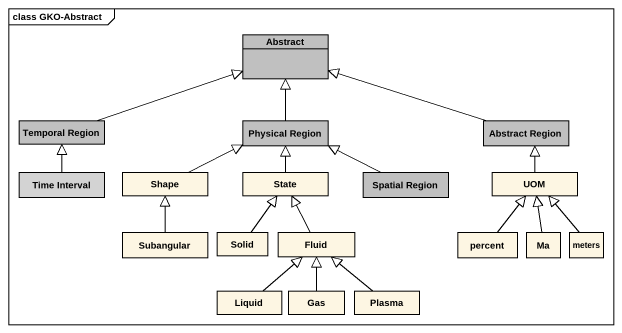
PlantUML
@startuml
mainframe class GKO-Abstract
hide circle
hide empty members
class "Abstract" as Abstract_ #C0C0C0
class "Temporal Region" as Temporal_Region #C0C0C0
class "Physical Region" as Physical_Region #C0C0C0
class "Abstract Region" as Abstract_Region #C0C0C0
class "Time Interval" as Time_Interval #D3D3D3
class Shape
class "State" as State_
class "Spatial Region" as Spatial_Region #C0C0C0
class UOM
class Subangular
class Solid
class Fluid
class percent
class Ma
class meters
class Liquid
class Gas
class Plasma
Temporal_Region -right-|> Abstract_
Physical_Region -up-|> Abstract_
Abstract_Region -left-|> Abstract_
Time_Interval -up-|> Temporal_Region
Shape -right-|> Physical_Region
State_ -up-|> Physical_Region
Spatial_Region -left-|> Physical_Region
UOM -up-|> Abstract_Region
Subangular -up-|> Shape
Solid -up-|> State_
Fluid -up-|> State_
percent -up-|> UOM
Ma -up-|> UOM
meters -up-|> UOM
Liquid -up-|> Fluid
Gas -up-|> Fluid
Plasma -up-|> Fluid
@enduml
